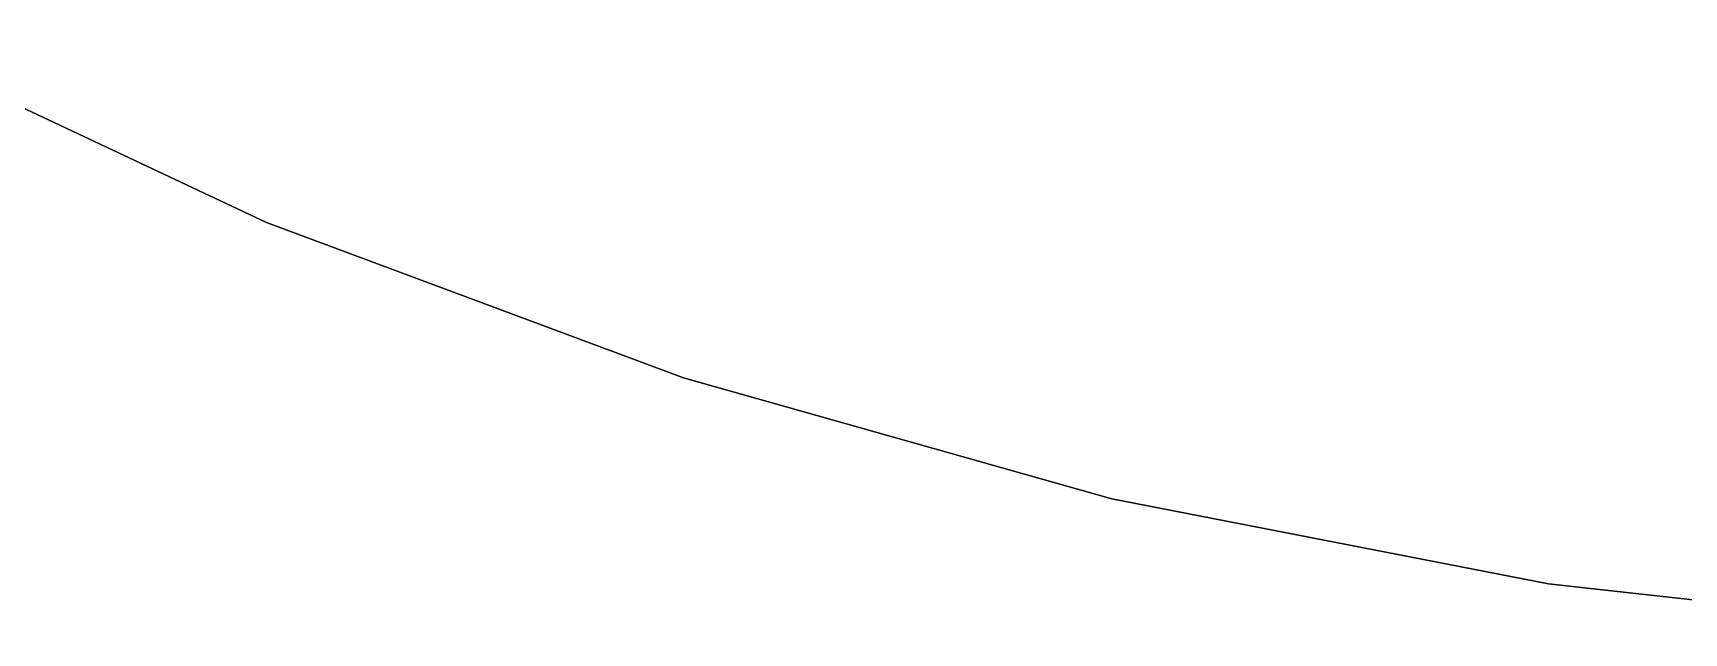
# Model space of a CAD drawing. Header units: millimetres. Extents: x -658 to 1307, y -81 to 472.
# Drawn here: x 1118.229 to 1120.067, y 37.402 to 38.071 of the extents above; entities that cross this region are included whole.
import ezdxf

# ---------------------------------------------------------------- set-up
doc = ezdxf.new("R2010")
doc.units = ezdxf.units.MM
doc.layers.get('0').update_dxf_attribs({"true_color": 0xffffff})

# ---------------------------------------------------------------- blocks, each defined once
blk = doc.blocks.new('Group67_1')
for p, q in [((1118.0407, 38.0706, 0.0004), (1118.489, 37.8595, 0.0004)), ((1118.489, 37.8595, 3), (1118.0407, 38.0706, 3)), ((1118.0407, 38.0706, 7.6996), (1118.489, 37.8595, 7.6996)), ((1118.489, 37.8595, 4.7), (1118.0407, 38.0706, 4.7)), ((1118.0407, 38.0706, 9.3996), (1118.489, 37.8595, 9.3996)), ((1118.489, 37.8595, 12.3992), (1118.0407, 38.0706, 12.3992)), ((1118.0407, 38.0706, 14.0992), (1118.489, 37.8595, 14.0992)), ((1118.489, 37.8595, 17.0988), (1118.0407, 38.0706, 17.0988)), ((1118.0407, 38.0706, 18.7988), (1118.489, 37.8595, 18.7988)), ((1118.489, 37.8595, 21.7984), (1118.0407, 38.0706, 21.7984)), ((1118.489, 37.8595, 23.4984), (1118.0407, 38.0706, 23.4984)), ((1118.0407, 38.0706, 26.498), (1118.489, 37.8595, 26.498)), ((1118.0407, 38.0706, 31.1975), (1118.489, 37.8595, 31.1975)), ((1118.489, 37.8595, 28.198), (1118.0407, 38.0706, 28.198)), ((1118.0407, 38.0706, 32.8975), (1118.489, 37.8595, 32.8975)), ((1118.489, 37.8595, 35.8971), (1118.0407, 38.0706, 35.8971)), ((1118.0407, 38.0706, 37.5971), (1118.489, 37.8595, 37.5971)), ((1118.489, 37.8595, 40.5967), (1118.0407, 38.0706, 40.5967)), ((1118.489, 37.8595, 42.2967), (1118.0407, 38.0706, 42.2967)), ((1118.489, 37.8595, 45.2963), (1118.0407, 38.0706, 45.2963)), ((1118.489, 37.8595, 0.0004), (1118.9532, 37.6861, 0.0004)), ((1118.9532, 37.6861, 3), (1118.489, 37.8595, 3)), ((1118.489, 37.8595, 3), (1118.489, 37.8595, 0.0004)), ((1118.489, 37.8595, 7.6996), (1118.9532, 37.6861, 7.6996)), ((1118.9532, 37.6861, 4.7), (1118.489, 37.8595, 4.7)), ((1118.489, 37.8595, 7.6996), (1118.489, 37.8595, 4.7)), ((1118.489, 37.8595, 9.3996), (1118.489, 37.8595, 12.3992)), ((1118.489, 37.8595, 9.3996), (1118.9532, 37.6861, 9.3996)), ((1118.9532, 37.6861, 12.3992), (1118.489, 37.8595, 12.3992)), ((1118.489, 37.8595, 14.0992), (1118.489, 37.8595, 17.0988)), ((1118.489, 37.8595, 14.0992), (1118.9532, 37.6861, 14.0992)), ((1118.9532, 37.6861, 17.0988), (1118.489, 37.8595, 17.0988)), ((1118.489, 37.8595, 18.7988), (1118.489, 37.8595, 21.7984)), ((1118.489, 37.8595, 18.7988), (1118.9532, 37.6861, 18.7988)), ((1118.9532, 37.6861, 21.7984), (1118.489, 37.8595, 21.7984)), ((1118.9532, 37.6861, 23.4984), (1118.489, 37.8595, 23.4984)), ((1118.489, 37.8595, 26.498), (1118.9532, 37.6861, 26.498)), ((1118.489, 37.8595, 26.498), (1118.489, 37.8595, 23.4984)), ((1118.489, 37.8595, 31.1975), (1118.9532, 37.6861, 31.1975)), ((1118.9532, 37.6861, 28.198), (1118.489, 37.8595, 28.198)), ((1118.489, 37.8595, 31.1975), (1118.489, 37.8595, 28.198)), ((1118.489, 37.8595, 32.8975), (1118.9532, 37.6861, 32.8975)), ((1118.9532, 37.6861, 35.8971), (1118.489, 37.8595, 35.8971)), ((1118.489, 37.8595, 35.8971), (1118.489, 37.8595, 32.8975)), ((1118.489, 37.8595, 37.5971), (1118.9532, 37.6861, 37.5971)), ((1118.9532, 37.6861, 40.5967), (1118.489, 37.8595, 40.5967)), ((1118.489, 37.8595, 40.5967), (1118.489, 37.8595, 37.5971)), ((1118.9532, 37.6861, 42.2967), (1118.489, 37.8595, 42.2967)), ((1118.489, 37.8595, 42.2967), (1118.489, 37.8595, 45.2963)), ((1118.9532, 37.6861, 45.2963), (1118.489, 37.8595, 45.2963)), ((1118.9532, 37.6861, 0.0004), (1118.9532, 37.6861, 3)), ((1118.9532, 37.6861, 0.0004), (1119.4301, 37.5514, 0.0004)), ((1119.4301, 37.5514, 3), (1118.9532, 37.6861, 3)), ((1118.9532, 37.6861, 7.6996), (1119.4301, 37.5514, 7.6996)), ((1119.4301, 37.5514, 4.7), (1118.9532, 37.6861, 4.7)), ((1118.9532, 37.6861, 4.7), (1118.9532, 37.6861, 7.6996)), ((1118.9532, 37.6861, 9.3996), (1118.9532, 37.6861, 12.3992)), ((1118.9532, 37.6861, 9.3996), (1119.4301, 37.5514, 9.3996)), ((1119.4301, 37.5514, 12.3992), (1118.9532, 37.6861, 12.3992)), ((1118.9532, 37.6861, 14.0992), (1118.9532, 37.6861, 17.0988)), ((1118.9532, 37.6861, 14.0992), (1119.4301, 37.5514, 14.0992)), ((1119.4301, 37.5514, 17.0988), (1118.9532, 37.6861, 17.0988)), ((1118.9532, 37.6861, 18.7988), (1118.9532, 37.6861, 21.7984)), ((1118.9532, 37.6861, 18.7988), (1119.4301, 37.5514, 18.7988)), ((1119.4301, 37.5514, 21.7984), (1118.9532, 37.6861, 21.7984)), ((1119.4301, 37.5514, 23.4984), (1118.9532, 37.6861, 23.4984)), ((1118.9532, 37.6861, 26.498), (1119.4301, 37.5514, 26.498)), ((1118.9532, 37.6861, 23.4984), (1118.9532, 37.6861, 26.498)), ((1118.9532, 37.6861, 31.1975), (1119.4301, 37.5514, 31.1975)), ((1119.4301, 37.5514, 28.198), (1118.9532, 37.6861, 28.198)), ((1118.9532, 37.6861, 28.198), (1118.9532, 37.6861, 31.1975)), ((1118.9532, 37.6861, 32.8975), (1118.9532, 37.6861, 35.8971)), ((1118.9532, 37.6861, 32.8975), (1119.4301, 37.5514, 32.8975)), ((1119.4301, 37.5514, 35.8971), (1118.9532, 37.6861, 35.8971)), ((1118.9532, 37.6861, 37.5971), (1118.9532, 37.6861, 40.5967)), ((1118.9532, 37.6861, 37.5971), (1119.4301, 37.5514, 37.5971)), ((1119.4301, 37.5514, 40.5967), (1118.9532, 37.6861, 40.5967)), ((1119.4301, 37.5514, 42.2967), (1118.9532, 37.6861, 42.2967)), ((1118.9532, 37.6861, 42.2967), (1118.9532, 37.6861, 45.2963)), ((1119.4301, 37.5514, 45.2963), (1118.9532, 37.6861, 45.2963)), ((1119.4301, 37.5514, 0.0004), (1119.9164, 37.4565, 0.0004)), ((1119.9164, 37.4565, 3), (1119.4301, 37.5514, 3)), ((1119.4301, 37.5514, 3), (1119.4301, 37.5514, 0.0004)), ((1119.4301, 37.5514, 7.6996), (1119.9164, 37.4565, 7.6996)), ((1119.9164, 37.4565, 4.7), (1119.4301, 37.5514, 4.7)), ((1119.4301, 37.5514, 7.6996), (1119.4301, 37.5514, 4.7)), ((1119.4301, 37.5514, 9.3996), (1119.9164, 37.4565, 9.3996)), ((1119.9164, 37.4565, 12.3992), (1119.4301, 37.5514, 12.3992)), ((1119.4301, 37.5514, 12.3992), (1119.4301, 37.5514, 9.3996)), ((1119.4301, 37.5514, 14.0992), (1119.9164, 37.4565, 14.0992)), ((1119.9164, 37.4565, 17.0988), (1119.4301, 37.5514, 17.0988)), ((1119.4301, 37.5514, 17.0988), (1119.4301, 37.5514, 14.0992)), ((1119.4301, 37.5514, 18.7988), (1119.9164, 37.4565, 18.7988)), ((1119.9164, 37.4565, 21.7984), (1119.4301, 37.5514, 21.7984)), ((1119.4301, 37.5514, 21.7984), (1119.4301, 37.5514, 18.7988)), ((1119.9164, 37.4565, 23.4984), (1119.4301, 37.5514, 23.4984)), ((1119.4301, 37.5514, 26.498), (1119.9164, 37.4565, 26.498)), ((1119.4301, 37.5514, 26.498), (1119.4301, 37.5514, 23.4984)), ((1119.4301, 37.5514, 31.1975), (1119.9164, 37.4565, 31.1975)), ((1119.9164, 37.4565, 28.198), (1119.4301, 37.5514, 28.198)), ((1119.4301, 37.5514, 28.198), (1119.4301, 37.5514, 31.1975)), ((1119.4301, 37.5514, 32.8975), (1119.9164, 37.4565, 32.8975)), ((1119.9164, 37.4565, 35.8971), (1119.4301, 37.5514, 35.8971)), ((1119.4301, 37.5514, 35.8971), (1119.4301, 37.5514, 32.8975)), ((1119.4301, 37.5514, 37.5971), (1119.9164, 37.4565, 37.5971)), ((1119.9164, 37.4565, 40.5967), (1119.4301, 37.5514, 40.5967)), ((1119.4301, 37.5514, 40.5967), (1119.4301, 37.5514, 37.5971)), ((1119.9164, 37.4565, 42.2967), (1119.4301, 37.5514, 42.2967)), ((1119.9164, 37.4565, 45.2963), (1119.4301, 37.5514, 45.2963)), ((1119.4301, 37.5514, 45.2963), (1119.4301, 37.5514, 42.2967)), ((1119.9164, 37.4565, 0.0004), (1119.9164, 37.4565, 3)), ((1119.9164, 37.4565, 0.0004), (1120.4089, 37.4019, 0.0004)), ((1120.4089, 37.4019, 3), (1119.9164, 37.4565, 3)), ((1119.9164, 37.4565, 7.6996), (1120.4089, 37.4019, 7.6996)), ((1120.4089, 37.4019, 4.7), (1119.9164, 37.4565, 4.7)), ((1119.9164, 37.4565, 4.7), (1119.9164, 37.4565, 7.6996)), ((1119.9164, 37.4565, 9.3996), (1119.9164, 37.4565, 12.3992)), ((1119.9164, 37.4565, 9.3996), (1120.4089, 37.4019, 9.3996)), ((1120.4089, 37.4019, 12.3992), (1119.9164, 37.4565, 12.3992)), ((1119.9164, 37.4565, 14.0992), (1119.9164, 37.4565, 17.0988)), ((1119.9164, 37.4565, 14.0992), (1120.4089, 37.4019, 14.0992)), ((1120.4089, 37.4019, 17.0988), (1119.9164, 37.4565, 17.0988)), ((1119.9164, 37.4565, 18.7988), (1119.9164, 37.4565, 21.7984)), ((1119.9164, 37.4565, 18.7988), (1120.4089, 37.4019, 18.7988)), ((1120.4089, 37.4019, 21.7984), (1119.9164, 37.4565, 21.7984)), ((1120.4089, 37.4019, 23.4984), (1119.9164, 37.4565, 23.4984)), ((1119.9164, 37.4565, 26.498), (1120.4089, 37.4019, 26.498)), ((1119.9164, 37.4565, 23.4984), (1119.9164, 37.4565, 26.498)), ((1119.9164, 37.4565, 31.1975), (1120.4089, 37.4019, 31.1975)), ((1120.4089, 37.4019, 28.198), (1119.9164, 37.4565, 28.198)), ((1119.9164, 37.4565, 28.198), (1119.9164, 37.4565, 31.1975)), ((1119.9164, 37.4565, 32.8975), (1119.9164, 37.4565, 35.8971)), ((1119.9164, 37.4565, 32.8975), (1120.4089, 37.4019, 32.8975)), ((1120.4089, 37.4019, 35.8971), (1119.9164, 37.4565, 35.8971)), ((1119.9164, 37.4565, 37.5971), (1119.9164, 37.4565, 40.5967)), ((1119.9164, 37.4565, 37.5971), (1120.4089, 37.4019, 37.5971)), ((1120.4089, 37.4019, 40.5967), (1119.9164, 37.4565, 40.5967)), ((1120.4089, 37.4019, 42.2967), (1119.9164, 37.4565, 42.2967)), ((1120.4089, 37.4019, 45.2963), (1119.9164, 37.4565, 45.2963)), ((1119.9164, 37.4565, 45.2963), (1119.9164, 37.4565, 42.2967))]:
    blk.add_line(p, q)

msp = doc.modelspace()

# ---------------------------------------------------------------- block references
msp.add_blockref('Group67_1', (0, 0))

doc.saveas('drawing.dxf')
